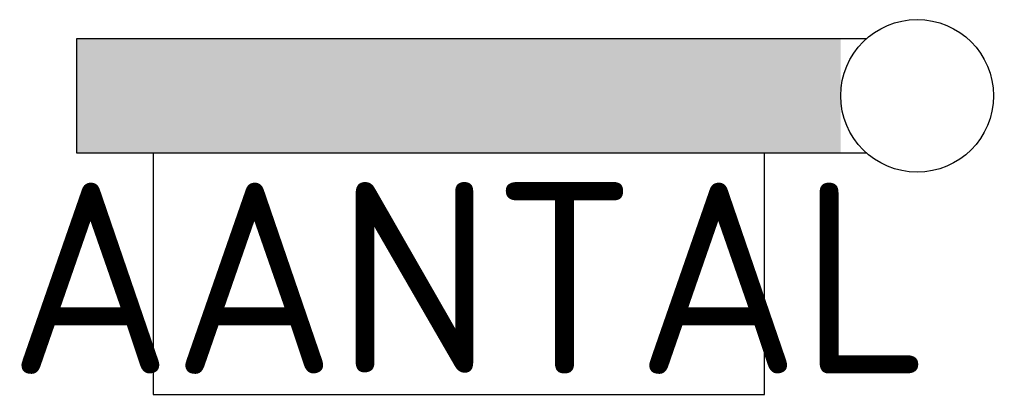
# Model space of a CAD drawing. Extents: x -11.8 to 1, y -3.9 to 1.
import ezdxf
from ezdxf.enums import TextEntityAlignment as Align

# ---------------------------------------------------------------- set-up
doc = ezdxf.new("R2010")
doc.units = 0
doc.header["$LTSCALE"] = 10
doc.header["$MEASUREMENT"] = 0
doc.layers.get('0').update_dxf_attribs({"linetype": 'CONTINUOUS'})
doc.styles.add('NLCS-ISO', font='NLCS-ISO.ttf', dxfattribs={"height": 2.5})

msp = doc.modelspace()

# ---------------------------------------------------------------- linework, layer by layer
at = {"const_width": 1.5, "flags": 128}
msp.add_lwpolyline([(-1, 0), (-11, 0)], dxfattribs=at)
at = {"flags": 128}
msp.add_lwpolyline([(-0.661, -0.75), (-11, -0.75), (-11, 0.75), (-0.661, 0.75)], dxfattribs=at)
msp.add_lwpolyline([(-10, -0.75), (-10, -3.914), (-2, -3.914), (-2, -0.75)], close=True, dxfattribs=at)
msp.add_circle((0, 0), 1)

# ---------------------------------------------------------------- texts
at = {"style": 'NLCS-ISO'}
msp.add_attdef('AANTAL', text='', height=2.5, dxfattribs=at).set_placement((-5.855, -3.638), align=Align.CENTER)

doc.saveas('drawing.dxf')
